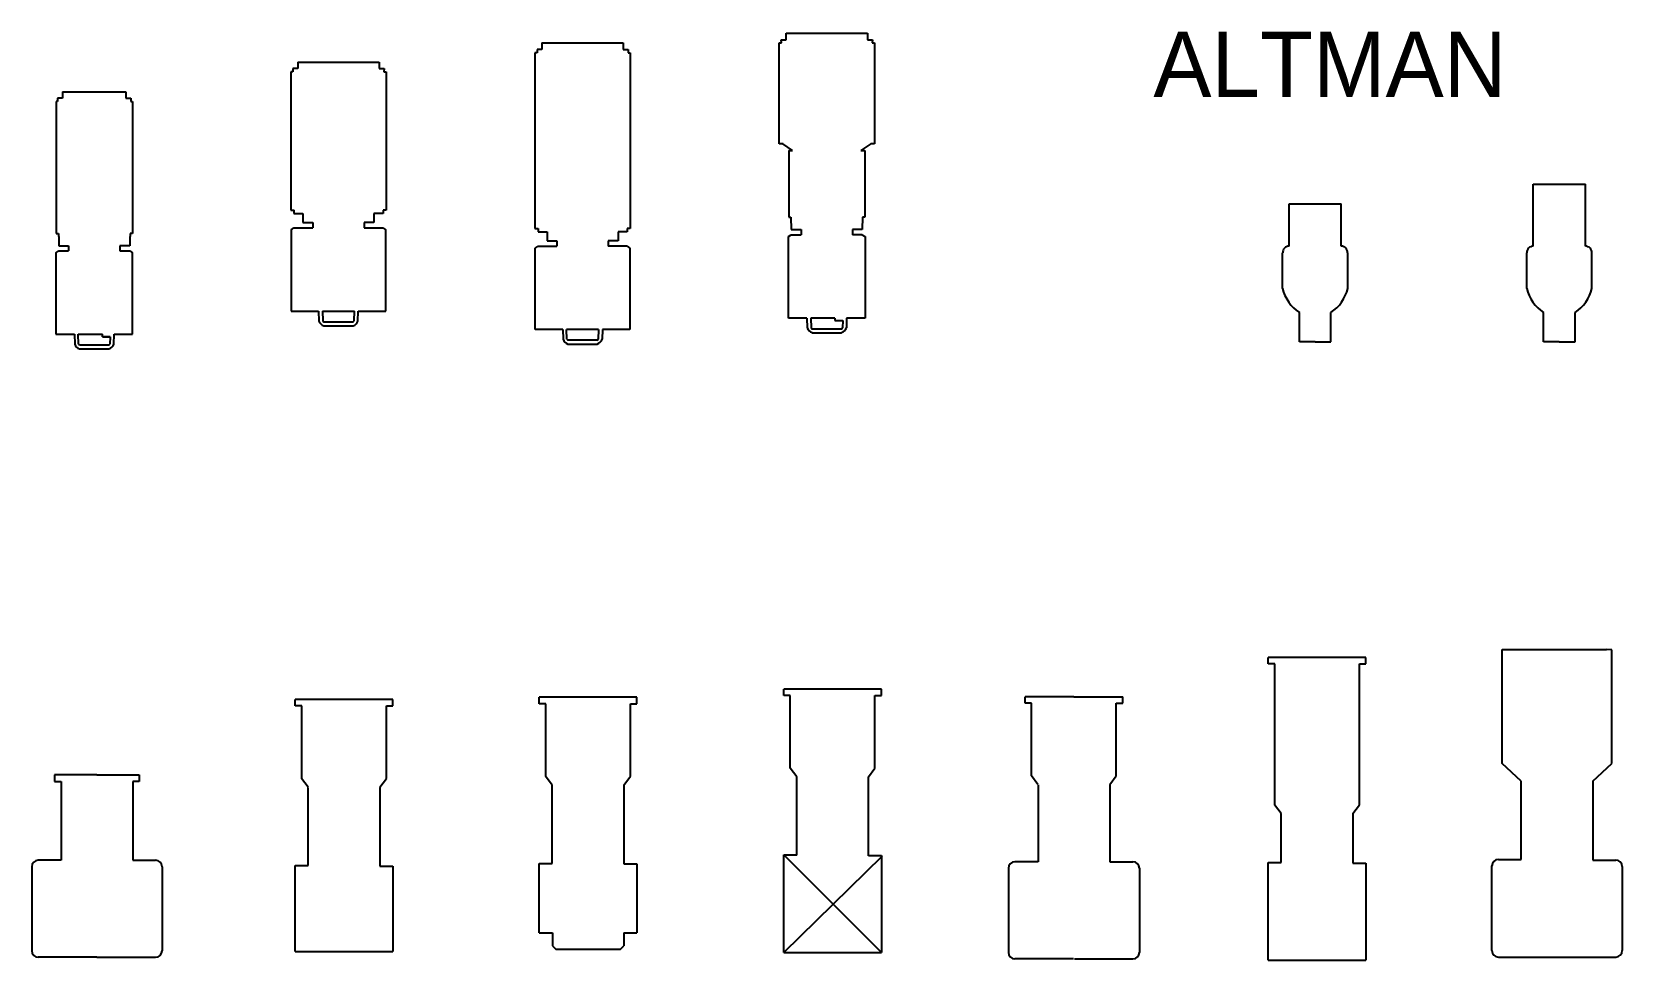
# Model space of a CAD drawing. Extents: x -17897 to 28333, y -5450 to 20354.
# Drawn here: x 11508 to 16393, y 17437 to 20288 of the extents above; entities that cross this region are included whole.
import ezdxf
from ezdxf.enums import TextEntityAlignment as Align

# ---------------------------------------------------------------- set-up
doc = ezdxf.new("R2010")
doc.units = 0
doc.layers.get('0').update_dxf_attribs({"linetype": 'CONTINUOUS'})
doc.layers.add('LANTERNS', color=7, linetype='CONTINUOUS')

# ---------------------------------------------------------------- blocks, each defined once
blk = doc.blocks.new('DN105')
for p, q in [((-146.5, 335, -270), (-146.5, 645, -270)), ((-146.5, 645, -270), (-139.5, 645, -279)), ((-139.5, 645, -279), (-140, 655, -145)), ((-140, 655, -145), (-125, 655, -160)), ((-125, 655, -160), (-125, 675, -160)), ((-125, 675, -160), (125, 675, -160)), ((125, 675, -160), (125, 655, -160)), ((125, 655, -160), (140, 655, -145)), ((140, 655, -145), (139.5, 645, -279)), ((139.5, 645, -279), (146.5, 645, -270)), ((146.5, 645, -270), (146.5, 335, -270)), ((-133.5, 335, -265), (-146.5, 335, -270)), ((-105, 315, -285), (-135, 335, -285)), ((-117, 315, -270), (-105, 315, -285)), ((-117, 315, -270), (-117, 110, -270)), ((135, 335, -285), (105, 315, -285)), ((105, 315, -285), (117, 315, -270)), ((117, 315, -270), (117, 110, -270)), ((146.5, 335, -270), (135, 335, -285)), ((-117, 110, -270), (-110, 110, -279)), ((-110, 110, -279), (-109, 72, -285)), ((110, 110, -279), (109, 72, -285)), ((117, 110, -270), (110, 110, -279)), ((-117.5, 50, -285), (-108.9, 56, -285)), ((-117.5, -200, -285), (-117.5, 50, -285)), ((-109, 72, -285), (-78.8, 72, -202.6)), ((-108.9, 56, -285), (-108.9, 56, -285)), ((-108.9, 56, -285), (-79, 56, -285)), ((-79, 72, -360), (-79, 56, -360)), ((109, 72, -285), (78.8, 72, -202.6)), ((79, 72, -210), (79, 56, -210)), ((108.9, 56, -285), (79, 56, -285)), ((108.9, 56, -285), (117.5, 50, -285)), ((117.5, 50, -285), (117.5, -200, -285)), ((-61, -200, -285), (-117.5, -200, -285)), ((-61, -200, -270), (-60.1, -230.4, -270)), ((-49, -200, -270), (-48.1, -230.1, -270)), ((25, -200, -285), (-49, -200, -285)), ((-45.1, -233, -270), (45.1, -233, -270)), ((25, -200, -380), (25, -208, -380)), ((25, -208, -380), (48.8, -208, -380)), ((48.8, -208, -270), (48.1, -230.1, -270)), ((61, -200, -270), (60.1, -230.4, -270)), ((117.5, -200, -285), (61, -200, -285)), ((-45.1, -245, -270), (45.1, -245, -270))]:
    blk.add_line(p, q)
for centre, radius, start, end in [((-36.8, -221.4, -270), 25, 201.1728, 250.563), ((-39.8, -224.5, -270), 10, 213.8103, 237.9254), ((39.8, -224.5, -270), 10, 302.0746, 326.1897), ((36.8, -221.4, -270), 25, 289.437, 338.8272)]:
    blk.add_arc(centre, radius, start, end)
at = {"flags": 4}
blk.add_attdef('COLOUR', text='', height=50, dxfattribs=at).set_placement((0, 468.1), align=Align.CENTER)
at = {"width": 0.486999, "flags": 4}
blk.add_attdef('GOBO/IRIS', text='', height=50, dxfattribs=at).set_placement((-93.9, 98.2, -243.8), (93.9, 98.2, -243.8), align=Align.FIT)
blk = doc.blocks.new('DN205')
for p, q in [((-125, 645, -225.1), (125, 645, -220)), ((-125, 645, -220), (-125, 625, -220)), ((125, 645, -220), (125, 625, -220)), ((-139.5, 615, -339), (-146.5, 615, -330)), ((-146.5, 615, -330), (-146.5, 75, -330)), ((-125, 625, -220), (-140, 625, -205)), ((-140, 625, -205), (-139.5, 615, -339)), ((125, 625, -220), (140, 625, -205)), ((140, 625, -205), (139.5, 615, -339)), ((139.5, 615, -339), (146.5, 615, -330)), ((146.5, 615, -330), (146.5, 75, -330)), ((-146.5, 75, -330), (-137, 75, -345)), ((-137, 75, -345), (-137, 65, -345)), ((-137, 65, -345), (-109, 65, -345)), ((-109, 65, -345), (-109, 37, -345)), ((137, 65, -345), (109, 65, -345)), ((109, 65, -345), (109, 37, -345)), ((146.5, 75, -330), (137, 75, -345)), ((137, 75, -345), (137, 65, -345)), ((-145.5, 15, -345), (-136.9, 21, -345)), ((-145.5, -235, -345), (-145.5, 15, -345)), ((-136.9, 21, -345), (-136.9, 21, -345)), ((-136.9, 21, -345), (-78.8, 21, -345)), ((-109, 37, -345), (-78.8, 37, -262.6)), ((-78.8, 37, -262.6), (-78.8, 21, -262.6)), ((109, 37, -345), (78.8, 37, -262.6)), ((78.8, 37, -262.6), (79, 22, -270)), ((79, 22, -270), (79, 21, -270)), ((136.9, 21, -345), (79, 21, -345)), ((136.9, 21, -345), (145.5, 15, -345)), ((145.5, 15, -345), (145.5, -235, -345)), ((-61, -235, -345), (-145.5, -235, -345)), ((-61, -235, -330), (-60.1, -265.4, -330)), ((-48.1, -265.1, -330), (-49, -235, -330)), ((49, -235, -345), (-49, -235, -345)), ((49, -235, -330), (48.1, -265.1, -330)), ((61, -235, -330), (60.1, -265.4, -330)), ((145.5, -235, -345), (61, -235, -345)), ((45.1, -268, -330), (-45.1, -268, -330)), ((-45.1, -280, -330), (45.1, -280, -330))]:
    blk.add_line(p, q)
for centre, radius, start, end in [((-36.8, -256.4, -330), 25, 201.1728, 250.563), ((-39.8, -259.5, -330), 10, 213.8103, 237.9254), ((39.8, -259.5, -330), 10, 302.0746, 326.1897), ((36.8, -256.4, -330), 25, 289.437, 338.8272)]:
    blk.add_arc(centre, radius, start, end)
at = {"flags": 4}
blk.add_attdef('COLOUR', text='', height=50, dxfattribs=at).set_placement((0, 310.5), align=Align.CENTER)
at = {"width": 0.545, "flags": 4}
blk.add_attdef('GOBO/IRIS', text='', height=50, dxfattribs=at).set_placement((-109, 65, -345), (109, 65, -345), align=Align.FIT)
blk = doc.blocks.new('DS205')
for p, q in [((-140, 556, -205), (-146.5, 556, -330)), ((-146.5, 556, -330), (-146.5, 131, -330)), ((-125, 566, -220), (-140, 566, -205)), ((-140, 566, -205), (-140, 556, -205)), ((-125, 586, -220), (125, 586, -220)), ((-125, 586, -220), (-125, 566, -220)), ((125, 586, -220), (125, 566, -220)), ((125, 566, -220), (140, 566, -205)), ((140, 566, -205), (139.5, 556, -339)), ((139.5, 556, -339), (146.5, 556, -330)), ((146.5, 556, -330), (146.5, 131, -330)), ((-146.5, 131, -330), (-135.5, 131, -325)), ((-137, 131, -345), (-137, 121, -345)), ((-137, 121, -345), (-109, 121, -345)), ((-109, 121, -345), (-109, 93, -345)), ((137, 121, -345), (109, 121, -345)), ((109, 121, -345), (109, 93, -345)), ((146.5, 131, -330), (137, 131, -345)), ((137, 131, -345), (137, 121, -345)), ((-145.5, 71, -345), (-136.9, 77, -345)), ((-145.5, 71, -345), (-145.5, -179, -345)), ((-136.9, 77, -345), (-78.8, 77, -345)), ((-109, 93, -345), (-78.8, 93, -262.6)), ((-78.8, 93, -262.6), (-78.8, 77, -262.6)), ((109, 93, -345), (78.8, 93, -262.6)), ((78.8, 93, -262.6), (78.8, 77, -262.6)), ((78.8, 77, -345), (136.9, 77, -345)), ((136.9, 77, -345), (145.5, 71, -345)), ((145.5, -179, -345), (145.5, 71, -345)), ((-145.5, -179, -345), (-61, -179, -345)), ((-61, -179, -330), (-60.1, -209.4, -330)), ((-49, -179, -330), (-48.1, -209.1, -330)), ((-49, -179, -345), (49, -179, -345)), ((48.1, -209.1, -330), (49, -179, -330)), ((60.1, -209.4, -330), (61, -179, -330)), ((61, -179, -345), (145.5, -179, -345)), ((-45.1, -212, -330), (45.1, -212, -330)), ((-45.1, -224, -330), (45.1, -224, -330))]:
    blk.add_line(p, q)
for centre, radius, start, end in [((-36.8, -200.4, -330), 25, 201.1728, 250.563), ((-39.8, -203.5, -330), 10, 213.8103, 237.9254), ((39.8, -203.5, -330), 10, 302.0746, 326.1897), ((36.8, -200.4, -330), 25, 289.437, 338.8272)]:
    blk.add_arc(centre, radius, start, end)
at = {"flags": 4}
blk.add_attdef('COLOUR', text='', height=50, dxfattribs=at).set_placement((0, 310.8), align=Align.CENTER)
at = {"width": 0.469606, "flags": 4}
blk.add_attdef('GOBO/IRIS', text='', height=50, dxfattribs=at).set_placement((-93.9, 93, -303.8), (93.9, 93, -303.8), align=Align.FIT)
blk = doc.blocks.new('DSN105')
for p, q in [((-97.5, 495, -187.5), (97.5, 495, -187.5)), ((-97.5, 495, -187.5), (-97.5, 475, -187.5)), ((97.5, 495, -187.5), (97.5, 475, -187.5)), ((-112.5, 465, -172.5), (-117, 465, -270)), ((-117, 465, -270), (-117, 60, -270)), ((-97.5, 475, -187.5), (-112.5, 475, -172.5)), ((-112.5, 475, -172.5), (-112.5, 465, -172.5)), ((97.5, 475, -187.5), (112.5, 475, -172.5)), ((112.5, 475, -172.5), (112.5, 465, -172.5)), ((112.5, 465, -275.8), (117, 465, -270)), ((117, 465, -270), (117, 60, -270)), ((-117, 60, -270), (-110.2, 60, -278.7)), ((-110.2, 60, -265), (-110.2, 50, -265)), ((-110.2, 50, -265), (-109, 50, -285)), ((-109, 50, -285), (-109, 22, -285)), ((110.2, 50, -265), (109, 50, -285)), ((109, 50, -285), (109, 22, -285)), ((117, 60, -270), (110.2, 60, -265)), ((110.2, 60, -265), (110.2, 50, -265)), ((-117.5, 0, -285), (-108.9, 6, -285)), ((-117.5, 0, -285), (-117.5, -250, -285)), ((-109, 22, -285), (-78.8, 22, -202.6)), ((-108.9, 6, -285), (-78.8, 6, -285)), ((-78.8, 22, -202.6), (-78.8, 6, -202.6)), ((109, 22, -285), (78.8, 22, -202.6)), ((78.8, 22, -202.6), (78.8, 6, -202.6)), ((78.8, 6, -285), (108.9, 6, -285)), ((108.9, 6, -285), (117.5, 0, -285)), ((117.5, -250, -285), (117.5, 0, -285)), ((-117.5, -250, -285), (-61, -250, -285)), ((-61, -250, -270), (-60.1, -280.4, -270)), ((-48.1, -280.1, -270), (-49, -250, -270)), ((-49, -250, -285), (25, -250, -285)), ((45.1, -283, -270), (-45.1, -283, -270)), ((25, -258, -380), (25, -250, -380)), ((25, -258, -380), (48.8, -258, -380)), ((48.8, -258, -380), (25, -258, -380)), ((48.8, -258, -270), (48.1, -280.1, -270)), ((60.1, -280.4, -270), (61, -250, -270)), ((61, -250, -285), (117.5, -250, -285)), ((-45.1, -295, -270), (45.1, -295, -270))]:
    blk.add_line(p, q)
for centre, radius, start, end in [((-36.8, -271.4, -270), 25, 201.1728, 250.563), ((-39.8, -274.5, -270), 10, 213.8103, 237.9254), ((39.8, -274.5, -270), 10, 302.0746, 326.1897), ((36.8, -271.4, -270), 25, 289.437, 338.8272)]:
    blk.add_arc(centre, radius, start, end)
at = {"flags": 4}
for tag, width, p, p2 in [('COLOUR', 0.773398, (-109.6, 255.7), (109.6, 255.7)), ('GOBO/IRIS', 0.469606, (-93.9, 22, -243.8), (93.9, 22, -243.8))]:
    blk.add_attdef(tag, text='', height=50, dxfattribs=dict(at, width=width)).set_placement(p, p2, align=Align.FIT)
blk = doc.blocks.new('Leko6x12')
for p, q in [((-80, 75), (-80, 265)), ((-80, 265), (80, 265)), ((80, 75), (80, 265)), ((-100, -55), (-100, 55)), ((100, -55), (100, 55)), ((-48.4, -218.7), (-48.4, -128.7)), ((48.4, -218.7), (48.4, -128.7)), ((0, -218.7), (-48.4, -218.7)), ((0, -218.7), (48.4, -218.7))]:
    blk.add_line(p, q)
for centre, radius, start, end in [((-80.3, 55.8), 19.2, 89.1165, 184.9958), ((80.3, 55.8), 19.2, 355.0042, 90.8835), ((17.2, -27.9), 120.3, 193.0374, 236.9626), ((-17.2, -27.9), 120.3, 303.0374, 346.9626)]:
    blk.add_arc(centre, radius, start, end)
for tag, width, p, p2 in [('COLOUR', 0.564706, (-80, 170), (80, 170)), ('GOBO/IRIS', 0.4, (-80, 23.5), (80, 23.5)), ('VOLTS', 0.335935, (-42, -208.2), (42, -208.2))]:
    blk.add_attdef(tag, text='', height=50, dxfattribs=dict(width=width)).set_placement(p, p2, align=Align.FIT)
blk = doc.blocks.new('Leko6x9')
for p, q in [((-80, 75), (-80, 205)), ((-80, 205), (80, 205)), ((80, 75), (80, 205)), ((-100, -55), (-100, 55)), ((100, -55), (100, 55)), ((-48.4, -218.7), (-48.4, -128.7)), ((48.4, -218.7), (48.4, -128.7)), ((0, -218.7), (-48.4, -218.7)), ((0, -218.7), (48.4, -218.7))]:
    blk.add_line(p, q)
for centre, radius, start, end in [((-80.3, 55.8), 19.2, 89.1165, 184.9958), ((80.3, 55.8), 19.2, 355.0042, 90.8835), ((17.2, -27.9), 120.3, 193.0374, 236.9626), ((-17.2, -27.9), 120.3, 303.0374, 346.9626)]:
    blk.add_arc(centre, radius, start, end)
for tag, width, p, p2 in [('COLOUR', 0.564706, (-80, 140), (80, 140)), ('GOBO/IRIS', 0.4, (-80, 21.7), (80, 21.7)), ('VOLTS', 0.333214, (-41.1, -208.4), (42.2, -208.4))]:
    blk.add_attdef(tag, text='', height=50, dxfattribs=dict(width=width)).set_placement(p, p2, align=Align.FIT)
blk = doc.blocks.new('Sil30-2Kw')
for p, q in [((8.2, 340.7), (-121.8, 340.7)), ((8.2, 340.7), (138.2, 340.7)), ((8.2, -219.3), (-171.8, -219.3)), ((8.2, -219.3), (188.2, -219.3))]:
    blk.add_line(p, q)
at = {"layer": 'LANTERNS'}
for p, q in [((-121.8, 340.7), (-121.8, 320.7)), ((-121.8, 320.7), (-101.8, 320.7)), ((-101.8, 320.7), (-101.8, 78.8)), ((118.2, 320.7), (118.2, 78.8)), ((138.2, 320.7), (118.2, 320.7)), ((138.2, 340.7), (138.2, 320.7)), ((-191.8, 58.8), (-191.8, -199.3)), ((-101.8, 78.8), (-171.8, 78.8)), ((118.2, 78.8), (188.2, 78.8)), ((208.2, 58.8), (208.2, -199.3))]:
    blk.add_line(p, q, dxfattribs=at)
for centre, start, end in [((-171.8, 58.8), 90, 180), ((188.2, 58.8), 0, 90), ((-171.8, -199.3), 180, 270), ((188.2, -199.3), 270, 0)]:
    blk.add_arc(centre, 20, start, end, dxfattribs=at)
for tag, width, p, p2 in [('COLOUR', 0.776471, (-101.8, 199.7), (118.2, 199.7)), ('GOBO/IRIS', 0.55, (-101.8, 78.8), (118.2, 78.8))]:
    blk.add_attdef(tag, text='', height=50, dxfattribs=dict(width=width)).set_placement(p, p2, align=Align.FIT)
blk = doc.blocks.new('Sil15-1Kw')
at = {"layer": 'LANTERNS'}
for p, q in [((167.3, 356.3), (-132.7, 356.3)), ((-132.7, 336.3), (-132.7, 356.3)), ((167.3, 336.3), (167.3, 356.3)), ((-112.7, 336.3), (-132.7, 336.3)), ((-112.7, 113.8), (-112.7, 336.3)), ((147.3, 113.8), (147.3, 336.3)), ((147.3, 336.3), (167.3, 336.3)), ((-92.5, 86.5), (-113, 113.6)), ((127.6, 86.5), (147.5, 113.6)), ((-92.7, -153.7), (-92.7, 86.3)), ((127.3, 86.3), (127.3, -155.6)), ((-132.7, -417.5), (-132.7, -153.7)), ((-132.7, -153.7), (-92.7, -153.7)), ((127.3, -155.6), (167.3, -155.6)), ((167.3, -155.6), (167.3, -417.5)), ((-132.7, -417.5), (167.3, -417.5)), ((-132.7, -417.5), (-132.7, -417.5)), ((167.3, -417.5), (167.3, -417.5))]:
    blk.add_line(p, q, dxfattribs=at)
at = {"layer": 'LANTERNS', "width": 0.917647}
blk.add_attdef('COLOUR', text='', height=50, dxfattribs=at).set_placement((-112.7, 225), (147.3, 225), align=Align.FIT)
at = {"layer": 'LANTERNS', "width": 0.550021}
blk.add_attdef('GOBO/IRIS', text='', height=50, rotation=359.5013, dxfattribs=at).set_placement((-92.7, -153.7), (127.3, -155.6), align=Align.FIT)
blk = doc.blocks.new('Sil15-1200w')
at = {"layer": 'LANTERNS'}
for p, q in [((604.9, 411.9), (304.9, 411.9)), ((304.9, 391.9), (304.9, 411.9)), ((324.9, 391.9), (304.9, 391.9)), ((324.9, 169.4), (324.9, 391.9)), ((584.9, 169.4), (584.9, 391.9)), ((584.9, 391.9), (604.9, 391.9)), ((604.9, 391.9), (604.9, 411.9)), ((345.1, 142.1), (324.6, 169.2)), ((565.1, 142.1), (585, 169.2)), ((344.9, -98.1), (344.9, 141.9)), ((564.9, 141.9), (564.9, -100)), ((304.9, -98.1), (344.9, -98.1)), ((304.9, -311.5), (304.9, -98.1)), ((564.9, -100), (604.9, -100)), ((604.9, -100), (604.9, -311.5)), ((304.9, -311.5), (346.2, -311.5)), ((346.2, -311.5), (346.2, -351.9)), ((565, -311.5), (565, -351.9)), ((565, -311.5), (604.9, -311.5)), ((346.2, -351.9), (356.2, -361.9)), ((356.2, -361.9), (555, -361.9)), ((555, -361.9), (565, -351.9))]:
    blk.add_line(p, q, dxfattribs=at)
for tag, width, p, p2 in [('COLOUR', 0.774045, (344.3, 168.1), (563.6, 168.1)), ('GOBO/IRIS', 0.493948, (358.2, -98.4), (555.7, -98.4))]:
    blk.add_attdef(tag, text='', height=50, dxfattribs=dict(at, width=width)).set_placement(p, p2, align=Align.FIT)
blk = doc.blocks.new('Sil15-1KwAxial')
at = {"layer": 'LANTERNS'}
for p, q in [((148.1, 660.6), (-151.9, 660.6)), ((-151.9, 640.6), (-151.9, 660.6)), ((-131.9, 640.6), (-151.9, 640.6)), ((-131.9, 418.1), (-131.9, 640.6)), ((128.1, 418.1), (128.1, 640.6)), ((128.1, 640.6), (148.1, 640.6)), ((148.1, 640.6), (148.1, 660.6)), ((-111.6, 390.8), (-132.1, 417.9)), ((108.4, 390.8), (128.3, 417.9)), ((-111.9, 150.6), (-111.9, 390.6)), ((108.1, 390.6), (108.1, 148.7)), ((-151.6, -148.6), (-151.6, 151.4)), ((-151.6, 151.4), (-111.6, 151.4)), ((-151.6, -148.6), (151.7, 148.2)), ((148.4, -148.6), (-151.2, 151)), ((108.4, 149.4), (148.4, 149.4)), ((148.4, 149.4), (148.4, -148.6)), ((-151.6, -148.6), (148.4, -148.6))]:
    blk.add_line(p, q, dxfattribs=at)
at = {"width": 0.917647}
blk.add_attdef('COLOUR', text='', height=50, dxfattribs=at).set_placement((-131.9, 529.3), (128.1, 529.3), align=Align.FIT)
at = {"width": 0.550021}
blk.add_attdef('GOBO/IRIS', text='', height=50, rotation=359.5013, dxfattribs=at).set_placement((-111.6, 151.4), (108.4, 149.4), align=Align.FIT)
blk = doc.blocks.new('Sil15-2Kw')
for p, q in [((12.7, 435.8), (-137.3, 435.8)), ((12.7, 435.8), (162.7, 435.8)), ((11.4, -369.2), (-168.6, -369.2)), ((14.1, -369.2), (194.1, -369.2))]:
    blk.add_line(p, q)
at = {"layer": 'LANTERNS'}
for p, q in [((-137.3, 415.8), (-137.3, 435.8)), ((-117.3, 415.8), (-137.3, 415.8)), ((-117.3, 193.3), (-117.3, 415.8)), ((142.7, 193.3), (142.7, 415.8)), ((142.7, 415.8), (162.7, 415.8)), ((162.7, 415.8), (162.7, 435.8)), ((-97.6, 166.1), (-117.5, 193.2)), ((-97.3, 165.8), (-97.3, -71.1)), ((122.7, 165.8), (122.7, -71.1)), ((123, 166.1), (142.9, 193.2)), ((-188.6, -91.1), (-188.6, -349.2)), ((-97.3, -71.1), (-168.6, -71.1)), ((122.7, -71.1), (194.1, -71.1)), ((214.1, -91.1), (214.1, -349.2))]:
    blk.add_line(p, q, dxfattribs=at)
for centre, start, end in [((-168.6, -91.1), 90, 180), ((194.1, -91.1), 0, 90), ((-168.6, -349.2), 180, 270), ((194.1, -349.2), 270, 0)]:
    blk.add_arc(centre, 20, start, end, dxfattribs=at)
for tag, width, p, p2 in [('COLOUR', 0.917647, (-117.3, 304.6), (142.7, 304.6)), ('GOBO/IRIS', 0.55, (-97.3, -71.1), (122.7, -71.1))]:
    blk.add_attdef(tag, text='', height=50, dxfattribs=dict(width=width)).set_placement(p, p2, align=Align.FIT)
blk = doc.blocks.new('Sil10-1Kw')
at = {"layer": 'LANTERNS'}
for p, q in [((160.3, 489.8), (-139.7, 489.8)), ((-139.7, 469.8), (-139.7, 489.8)), ((160.3, 469.8), (160.3, 489.8)), ((-119.7, 469.8), (-139.7, 469.8)), ((-119.7, 37.3), (-119.7, 469.8)), ((140.3, 37.3), (140.3, 469.8)), ((140.3, 469.8), (160.3, 469.8)), ((-99.5, 10), (-120, 37.1)), ((-99.7, -140.2), (-99.7, 9.8)), ((120.3, 9.8), (120.3, -142.1)), ((120.6, 10), (140.5, 37.1)), ((-139.7, -440.3), (-139.7, -140.3)), ((-139.7, -140.3), (-99.7, -140.3)), ((120.3, -142.2), (160.3, -142.2)), ((160.3, -142.2), (160.3, -440.3)), ((-139.7, -440.3), (160.3, -440.3))]:
    blk.add_line(p, q, dxfattribs=at)
at = {"width": 0.917647}
blk.add_attdef('COLOUR', text='', height=50, dxfattribs=at).set_placement((-119.7, 253.5), (140.3, 253.5), align=Align.FIT)
at = {"width": 0.549379}
blk.add_attdef('GOBO/IRIS', text='', height=50, rotation=359.9342, dxfattribs=at).set_placement((-99.5, 10), (120.3, 9.8), align=Align.FIT)
blk = doc.blocks.new('Sil10-2Kw')
for p, q in [((-170.1, 502.5), (149.9, 502.5)), ((-170.1, 152.5), (-170.1, 502.5)), ((166.9, 501.6), (149.9, 502.5)), ((166.9, 152.5), (166.9, 501.6)), ((-111.6, 98), (-170.1, 152.5)), ((108.4, 98), (166.9, 152.5))]:
    blk.add_line(p, q)
at = {"layer": 'LANTERNS'}
for p, q in [((-111.6, -142), (-111.6, 98)), ((108.4, 98), (108.4, -143.9)), ((-181.6, -142), (-111.6, -142)), ((108.4, -143.9), (178.4, -143.9)), ((-201.6, -422), (-201.6, -162)), ((198.4, -163.9), (198.4, -422)), ((-181.6, -442), (178.4, -442))]:
    blk.add_line(p, q, dxfattribs=at)
for centre, start, end in [((-181.6, -162), 90, 180), ((178.4, -163.9), 0, 90), ((-181.6, -422), 180, 270), ((178.4, -422), 270, 0)]:
    blk.add_arc(centre, 20, start, end, dxfattribs=at)
for tag, rotation, width, p, p2 in [('COLOUR', 359.9192, 1.189472, (-170.1, 327.5), (166.9, 327.1)), ('GOBO/IRIS', 359.5013, 0.550021, (-111.6, -142), (108.4, -143.9))]:
    blk.add_attdef(tag, text='', height=50, rotation=rotation, dxfattribs=dict(width=width)).set_placement(p, p2, align=Align.FIT)

msp = doc.modelspace()

# ---------------------------------------------------------------- block references
at = {"layer": 'LANTERNS', "color": 0}
for name, p in [('DN105', (13950, 19609.1)), ('DN205', (13200, 19609.1)), ('DS205', (12450, 19609.1)), ('DSN105', (11700, 19609.1)), ('Leko6x12', (16200, 19554.8)), ('Leko6x9', (15450, 19554.8)), ('Sil10-2Kw', (16194.7, 17888)), ('Sil10-1Kw', (15445.5, 17876.9)), ('Sil15-1KwAxial', (13969.5, 17608.8)), ('Sil15-1Kw', (12450, 17881.2)), ('Sil15-1200w', (12761.8, 17832.2)), ('Sil15-2Kw', (14696.3, 17809.9)), ('Sil30-2Kw', (11700, 17664.9))]:
    msp.add_blockref(name, p, dxfattribs=at)

# ---------------------------------------------------------------- texts
at = {"color": 0}
msp.add_text('ALTMAN', height=200, dxfattribs=at).set_placement((14953.2, 20088.3))

doc.saveas('drawing.dxf')
